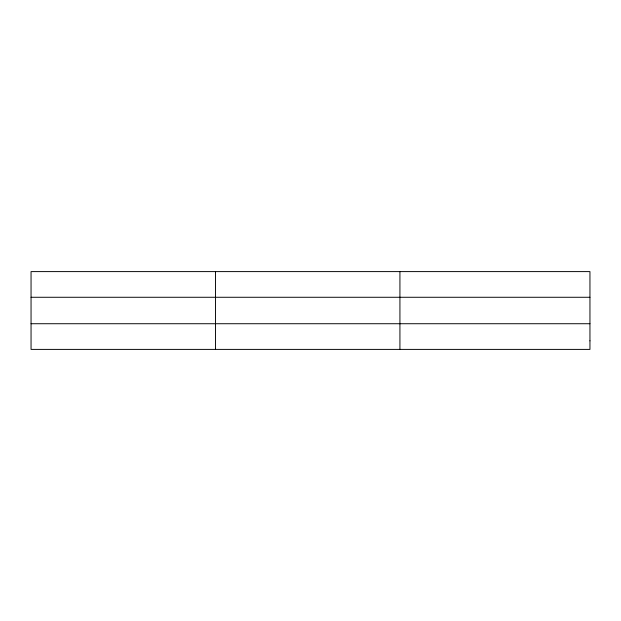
<?xml version="1.0" encoding="UTF-8"?>
<svg xmlns="http://www.w3.org/2000/svg" width="621" height="621" viewBox="0 0 621 621"><rect width="100%" height="100%" fill="white"/><g stroke="black" fill="none" stroke-linecap="round" stroke-linejoin="round"><path stroke-width="0.93" d="M215.487 271.602L215.487 349.398M399.924 271.602L399.924 349.398M31.05 297.273L589.95 297.273M31.05 323.727L589.95 323.727M589.95 340.836L589.95 349.398L31.05 349.398L31.05 271.602L589.95 271.602L589.95 340.836"/></g></svg>
